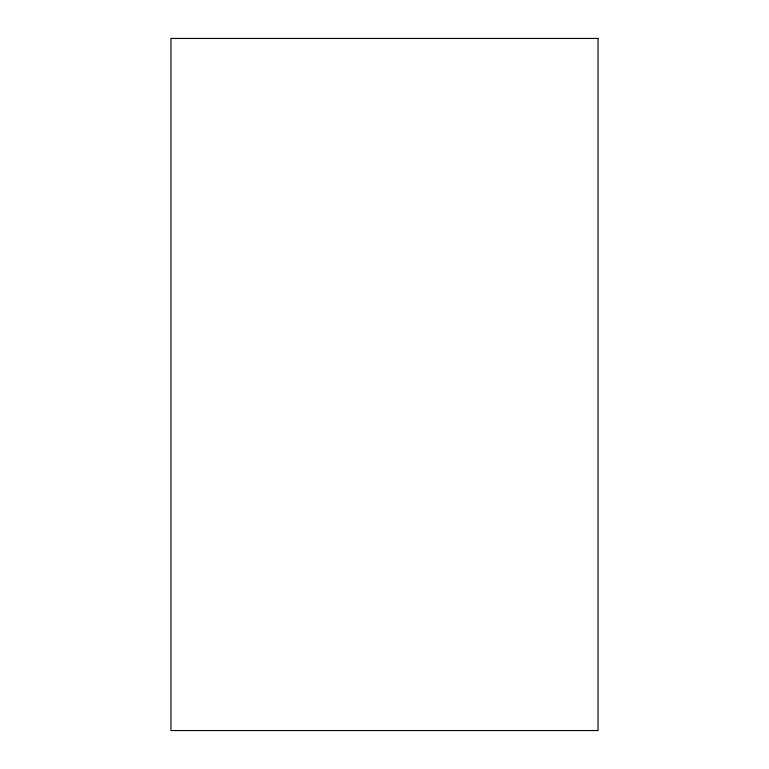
<?xml version="1.0" encoding="UTF-8"?>
<svg xmlns="http://www.w3.org/2000/svg" width="769" height="769" viewBox="0 0 769 769"><rect width="100%" height="100%" fill="white"/><g stroke="black" fill="none" stroke-linecap="round" stroke-linejoin="round"><path stroke-width="1.15" d="M598.051 38.45L170.949 38.45L170.949 730.55L598.051 730.55L598.051 38.45"/></g></svg>
